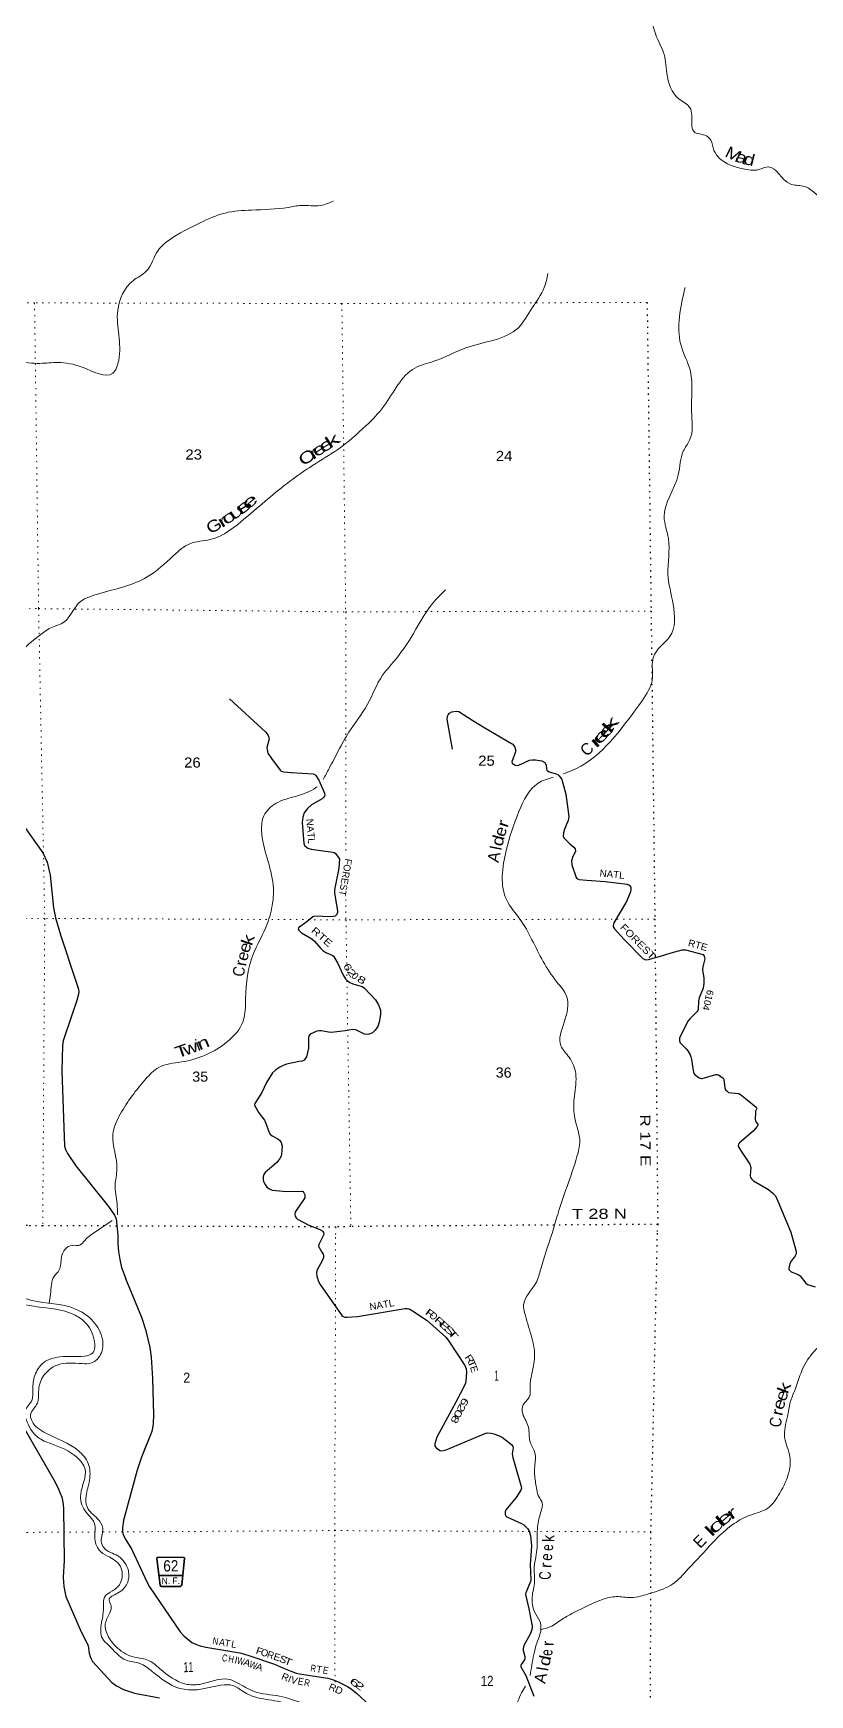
# Model space of a CAD drawing. Header units: feet. Extents: x -3 to 248627, y 0 to 184934.
# Drawn here: x 76229 to 89617, y 129861 to 158527 of the extents above; entities that cross this region are included whole.
import ezdxf
from ezdxf.enums import TextEntityAlignment as Align

# ---------------------------------------------------------------- set-up
doc = ezdxf.new("R2010")
doc.units = ezdxf.units.FT
doc.header["$LTSCALE"] = 70
doc.linetypes.add('DOTTED', pattern=[1.5, 0.3, -1.2])
for name, color, linetype, lineweight in [('29', 7, 'Continuous', 25), ('30', 7, 'Continuous', 35), ('39', 7, 'Continuous', 13), ('6', 7, 'DOTTED', 25), ('7', 7, 'DOTTED', 13)]:
    doc.layers.add(name, color=color, linetype=linetype, lineweight=lineweight)
doc.layers.add('41', color=7, linetype='Continuous')

msp = doc.modelspace()

# ---------------------------------------------------------------- linework, layer by layer
at = {"layer": '29'}
for p, q in [((78100.27, 136367.64), (77824.06, 137034.53)), ((78140.54, 134067.48), (78241.94, 134309.33)), ((77785.02, 132859.28), (78025.67, 133742.31))]:
    msp.add_line(p, q, dxfattribs=at)
for points in [[(79615, 147041.58), (80237.24, 146466.55), (80278.18, 146412.21), (80292.05, 146378.9), (80295.13, 146351.95), (80258.76, 146201.25), (80262.62, 146166.99), (80275.4, 146104.1), (80334.45, 146014.2), (80488.37, 145811.13), (80505.65, 145793.2), (80547.26, 145782.1), (80674.75, 145772.92), (81055.65, 145748.76), (81085.41, 145737.69), (81102.06, 145723.81), (81155.65, 145640.19), (81249.37, 145415.02), (81254.63, 145381), (81251.85, 145361.57), (81240.76, 145344.91), (81209.05, 145320.53), (81028.36, 145213.99), (80957.81, 145153.38), (80901.73, 145077.29), (80874.59, 145003.49), (80867.26, 144910.43), (80894.5, 144546.54), (80913.42, 144508.01), (80932.84, 144488.58), (80963.36, 144466.37), (81020.6, 144450.03), (81393.41, 144399.74), (81418.29, 144394.2), (81432.16, 144380.32), (81493.45, 144307.26), (81507.06, 144274.84), (81495.03, 144120.29), (81424, 143750.37), (81421.07, 143697.47), (81449.54, 143519.17), (81476.55, 143387.96), (81473.23, 143356.33), (81459.91, 143318.57), (81432.17, 143296.36), (81398.88, 143288.04), (81352.76, 143281.95), (81080.1, 143294.04), (81052.13, 143282.48), (80945.54, 143195.54), (80804.96, 143093.02), (80794.15, 143071.52), (80808.02, 143052.09), (80854.89, 143006.56), (81032.71, 142902.2), (81077.11, 142863.81), (81183.1, 142743.17), (81221.35, 142700.95), (81271.15, 142668.78), (81385.32, 142618.51), (81404.43, 142603.79), (81418.3, 142587.14), (81479.24, 142479.78), (81567.02, 142286.78), (81612.48, 142213.79), (81645.77, 142180.48), (81690.16, 142149.95), (81741.09, 142125.93), (81898.21, 142080.55), (81939.42, 142053.54), (82129.43, 141852.48), (82181.15, 141765.5), (82215.23, 141669.53), (82217.22, 141632.26), (82214.44, 141596.17), (82195.02, 141464.32), (82170.06, 141392.15), (82125.67, 141329.69), (82075.74, 141282.51), (82017.79, 141257.4), (81981.43, 141250.58), (81942.59, 141257.52), (81789.4, 141333.82), (81737.31, 141338.02), (81608.9, 141313.73), (81374.26, 141289.62), (81318.44, 141292.22), (81196.39, 141317.2), (81161.79, 141317.79), (81118.72, 141311.65), (81004.98, 141256.13), (80980.02, 141231.15), (80973.05, 141199.19), (80974.64, 141018.25), (80941.18, 140867.52), (80914.05, 140825.25), (80899.57, 140812), (80863.51, 140795.35), (80812.35, 140784.5)], [(83456.62, 146176.79), (83367.58, 146693.47), (83371.2, 146746.69), (83382.3, 146768.9), (83407.26, 146793.88), (83448.06, 146818.11), (83518.22, 146832.74), (83568.38, 146824.14), (83808.62, 146667.3), (84014.84, 146540.63), (84475.39, 146275.22), (84500.22, 146259.54), (84530.74, 146210.96), (84544.61, 146170.71), (84545.23, 146128.45), (84482.68, 145959.58), (84489.13, 145934.77), (84527.97, 145904.23), (84558.48, 145893.13), (84602.85, 145901.27), (84783.17, 145984.73), (84833.64, 145993.73), (84888.59, 145993.06), (84996.77, 145976.4), (85048.06, 145945.46), (85074.44, 145904.23), (85077.22, 145834.84), (85085.85, 145810.76), (85121.6, 145782.1), (85242.11, 145752.45), (85271.4, 145740.46), (85296.37, 145715.48), (85342.13, 145651.92), (85413.72, 145396.59), (85462.81, 145011.8), (85450.78, 144944.24), (85388.29, 144795.47), (85368.5, 144731.44), (85365.72, 144675.93), (85379.92, 144644.69), (85481.94, 144542.15), (85551.59, 144485.78), (85571.96, 144453.69), (85576.56, 144416.39), (85525.51, 144304.92), (85509.98, 144247.06), (85515.2, 144182.29), (85588.88, 143959.12), (85601.53, 143943.11), (85640.36, 143926.45), (85775.24, 143914.88), (86089.98, 143894.75), (86468.82, 143848.48), (86505.86, 143830.68), (86530.83, 143794.6), (86533.6, 143755.74), (86524.65, 143711.77), (86458.1, 143546.92), (86240.72, 143177.02), (86228.46, 143125.63), (86228.47, 143110.36), (86248.5, 143074.49), (86412.51, 142897.56), (86740.57, 142565.81), (86786.04, 142541.31), (86834.75, 142543.69), (87043.41, 142603.98), (87229.7, 142658.87)], [(75693.41, 145373.24), (76396.91, 144388.08), (76467.07, 144223.81), (76522.35, 144004.08), (76578.66, 143436.32), (76614.89, 143264.24), (76700.44, 142972.72), (76949.32, 142208.74), (77007.06, 142035.84), (77013.25, 141990.62), (77007.38, 141946.54), (76980.55, 141838.82), (76891.75, 141585.51), (76746.02, 141145.82), (76736.16, 141060.81), (76723.14, 140628.57), (76768.28, 139325.81), (76784.2, 139266.7), (76820.12, 139201.16), (76961.99, 138988.05), (77527.8, 138286.36), (77629.9, 138136.87), (77656.33, 138070.76), (77688.97, 137791.12)], [(87229.7, 142658.87), (87418.6, 142714.53), (87476.78, 142714.8), (87777.3, 142630.06), (87798.57, 142603.77), (87809.21, 142555.67), (87773.61, 142417.78), (87768.69, 142368.71), (87788.4, 142221.94), (87790.25, 142131.87), (87777.99, 142053.07), (87709.8, 141884.83), (87697.29, 141833.94), (87690.93, 141685.17), (87686.23, 141669.01), (87673.74, 141648.88), (87552.21, 141522.34), (87517.01, 141481.64), (87507.3, 141465.68), (87383.1, 141220.79), (87374.15, 141189.49), (87371.38, 141164.51), (87371.38, 141143.69), (87376.87, 141128.31), (87385.25, 141110.38), (87484.87, 141007.67), (87514.24, 140970.2), (87553.08, 140902.19), (87568.34, 140868.88), (87578.67, 140818.69), (87604.3, 140629.7), (87621.03, 140581.59), (87640.45, 140553.84), (87662.64, 140537.18), (87709.8, 140506.65), (87743.09, 140495.54), (87762.39, 140492.98), (87995.53, 140562.16), (88023.27, 140562.86), (88045.24, 140557.29), (88123.14, 140500.4), (88131.46, 140489.3), (88137.28, 140474.86), (88152.99, 140332.12), (88166.13, 140300.54), (88191.1, 140272.78), (88218.84, 140254.74), (88265.07, 140243.65), (88393.6, 140235.31), (88425.42, 140219.51), (88539.49, 140127.02), (88694.6, 139996.58), (88701.53, 139986.86), (88703.55, 139974.22), (88683.5, 139927.18), (88679.32, 139899.84), (88673.79, 139793.94), (88679.01, 139763.13), (88690.44, 139739.12), (88722.98, 139704.82), (88722.35, 139689.15), (88708.48, 139665.56), (88640.5, 139584.2), (88407.5, 139382.42), (88388.08, 139360.21), (88385.3, 139336.94), (88393.63, 139304.7), (88445.19, 139222.34), (88582.27, 139014.62), (88600.98, 138958.97), (88590.63, 138818.24), (88596.14, 138787), (88610.01, 138762.02), (88648.56, 138725.75), (88904.86, 138576.96), (88987.27, 138512.19), (89026.11, 138470.55), (89066.82, 138379.93), (89290.18, 137840.96)], [(80812.35, 140784.5), (80597.06, 140738.83), (80536.18, 140717.63), (80466.83, 140681.54), (80405.8, 140637.13), (80356.13, 140592.09), (80251.48, 140425.23), (80172.89, 140252.34), (80050.72, 140063.92), (80045.17, 140041.71), (80048.05, 140019.14), (80117.96, 139902.53), (80217.16, 139775.23), (80241.86, 139725.61), (80289.29, 139571.21), (80311.6, 139534.61), (80347.54, 139504.59), (80447.4, 139450.46), (80472.37, 139429.65), (80503.75, 139387.83), (80519.53, 139326.94), (80511.31, 139188.8), (80502.89, 139152.06), (80480.69, 139111.81), (80428.78, 139046.07), (80225.87, 138869.17), (80206.07, 138837.01), (80194.97, 138798.15), (80194.97, 138748.18), (80201.46, 138718.39), (80225.48, 138664.91), (80258.77, 138620.49), (80300.38, 138587.18), (80347.48, 138567.6), (80600.06, 138545.46), (80864.73, 138547.45), (80881.53, 138541.38), (80891.24, 138530.28), (80909.27, 138487.25), (80912.05, 138453.94), (80910.66, 138437.29), (80902.52, 138414.76), (80760.86, 138217.3), (80745.61, 138187.59), (80738.67, 138153.46), (80742.83, 138117.37), (80748.38, 138106.27), (80763.63, 138088.23), (80787.44, 138066.97), (80981.69, 137964.42), (81155.97, 137896.05), (81204.7, 137870.33), (81221.34, 137856.45), (81232.02, 137837.74), (81236.89, 137803.66)], [(77688.97, 137791.12), (77687.49, 137641.08), (77696.75, 137511.39), (77719.89, 137372.44), (77752.3, 137231.18), (77824.06, 137034.53)], [(81236.89, 137803.66), (81155.69, 137629.1), (81148.62, 137602.84), (81150.66, 137586.89), (81207.45, 137499.12), (81225.33, 137463.46), (81231.38, 137433.16), (81231.38, 137406.9), (81214.43, 137360.92), (81120.36, 137178.65), (81111.63, 137139.85), (81118.34, 137081.69), (81148.62, 136990.79), (81177.23, 136937.94), (81551.34, 136405.01), (81572.27, 136389.65), (81599.79, 136376.73), (81642.18, 136374.71), (81817.06, 136387.29), (82640.7, 136527.08), (82674.71, 136526.21), (82709.03, 136518.13), (82765.38, 136485.85), (83021.32, 136321.29), (83342.35, 136030.95), (83384.26, 135978.8), (83672.92, 135540.47), (83693.23, 135484.36), (83699.16, 135427.35), (83688.06, 135273.84), (83679.98, 135235.46), (83667.12, 135199.69), (83514.65, 134908.16), (83187.79, 134304.91), (83151.11, 134193.16), (83151.11, 134148.72), (83181.09, 134114.54), (83243.97, 134076.01), (83268.19, 134071.97), (83345.78, 134089.6), (84003.97, 134362.51), (84055.46, 134379), (84124.09, 134374.96), (84172.54, 134362.84), (84252.95, 134334.14), (84321.91, 134298.2), (84474.32, 134177), (84499.02, 134147.47), (84503.59, 134124.48), (84486.43, 134019.45), (84496.36, 133953.11), (84541.61, 133793.14), (84644.28, 133453.24), (84648.94, 133427.6), (84636.83, 133391.24), (84553.3, 133264.3), (84378.19, 133054.76), (84364.31, 133017.55), (84364.31, 132979.17), (84372.39, 132954.93), (84395.12, 132928.66), (84644.67, 132818.15), (84686.29, 132791.31), (84722.62, 132761.01), (84758.96, 132724.65), (84781.99, 132690.85), (84803.37, 132605.47), (84821.91, 132430.67), (84798.1, 132103.94), (84809.43, 131850.01), (84802.09, 131817.47), (84720.61, 131621.75), (84714.55, 131597.51), (84719.55, 131568.48), (84771.26, 131344.44), (84829.51, 131046.32), (84824.57, 130983.44), (84796.37, 130905.85), (84687.3, 130712.77), (84673.69, 130658.6), (84675.19, 130623.89), (84706.75, 130520.58), (84706.47, 130494.62), (84698.4, 130466.34), (84639.86, 130385.54), (84633.8, 130367.36), (84633.74, 130343.78), (84721.04, 130196.11), (84861.97, 129836.44)], [(89290.18, 137840.96), (89384.65, 137507.93), (89381.48, 137470.1), (89364.47, 137433.19), (89296.09, 137343.3), (89275.65, 137301.89), (89253.44, 137217.06), (89257.48, 137196.86), (89265.08, 137184.82), (89293.82, 137160.5), (89420.08, 137111.74), (89451.27, 137089.8), (89547.51, 136962.34), (89575.42, 136940.32), (89710.67, 136897.9)], [(78025.67, 133742.31), (78099.5, 133965.86), (78280.04, 134410.5), (78292.77, 134463.77), (78302.03, 134542.51), (78307.81, 134693.03), (78289.3, 135318.31), (78270.78, 135684.21), (78247.63, 135850.95), (78173.56, 136142.75), (78100.27, 136367.64)], [(75926.15, 134717.46), (76608.27, 133530.77), (76667.35, 133408.38), (76719.84, 133271.02), (76743.29, 133151.24), (76752.14, 133069.02), (76762.2, 132178.09), (76746.19, 131889.59), (76754.15, 131727.77), (76790.63, 131559.48), (77055.65, 130944.56), (77143.75, 130782.44), (77177.65, 130705.12), (77196.23, 130576.4), (77217.16, 130505.13), (77252.76, 130435.01), (77581.79, 130075.45), (77661.76, 130015.67), (77787.69, 129954.25), (77975.45, 129889.75), (78405.39, 129808.82)], [(77785.02, 132859.28), (77768.5, 132752.35), (77767.35, 132689.83), (77775.45, 132645.82), (77784.7, 132608.77), (77822.9, 132532.35), (77929.38, 132365.61), (78185.14, 131809.8), (78234.91, 131721.8), (78764.08, 130948.15)], [(78764.08, 130948.15), (78826.29, 130876.52), (78891.87, 130817.88), (78964.54, 130765.36), (79041.25, 130729), (79109.89, 130704.76), (79206.78, 130684.56), (79792.2, 130583.56), (79856.79, 130567.4), (79965.8, 130531.04), (80389.72, 130389.64), (80543.14, 130320.96), (80688.49, 130260.36), (80761.16, 130236.12), (80821.72, 130224), (81306.2, 130147.24), (81390.99, 130127.04), (81487.88, 130086.64), (81649.38, 130001.8), (81709.94, 129961.4), (81809.4, 129883.54)], [(81809.4, 129883.54), (82960.29, 128831.63), (83054.03, 128764.47), (83159.35, 128706.57), (84039.9, 128389.5)]]:
    msp.add_lwpolyline(points, dxfattribs=at)
at = {"layer": '30'}
msp.add_line((78402.27, 131921.21), (78807.34, 131921.21), dxfattribs=at)
msp.add_lwpolyline([(78448.12, 131730.66), (78429.14, 131732.77), (78417.9, 131752.46), (78362.37, 132213.12), (78367.99, 132224.37), (78382.05, 132232.81), (78823.45, 132231.4), (78830.48, 132227.18), (78837.51, 132211.71), (78790.41, 131758.09), (78781.27, 131739.1), (78770.74, 131729.95)], close=True, dxfattribs=at)
at = {"layer": '39'}
msp.add_line((77216.32, 137789.47), (77589.9, 138045.11), dxfattribs=at)
for points in [[(70042.11, 151031.22), (70293.34, 150896.45), (70879.1, 151191.67), (71065.3, 151388.94), (71315.05, 151880.55), (71440.26, 152505.55), (71357.35, 153001.92), (71501.88, 153386.86), (71765.41, 153785.66), (72165.91, 154145.83), (72564.28, 154475.76), (72722.24, 154671.06), (72967.16, 154938.79), (73357.43, 155258.65), (73570.73, 155703.95), (73573.97, 156048.85), (73777.58, 156607.13), (73903.16, 156766.2), (74324.59, 157342.15), (74378.63, 157797.88), (74555.69, 158259.39), (74804.25, 158418.2), (75062.69, 158520.5), (75836.04, 158837.5), (76344.8, 159025.99), (76568.68, 159045.68), (76859.23, 159105.55), (77167.98, 159181.53), (77620.94, 159551.67), (78184.81, 159927.62), (78696.41, 160348.07), (78944.9, 160486.7), (79161.77, 160804.92), (79447.04, 161078.61), (79829.65, 161511.44), (80318.28, 161708.04), (80559.15, 161973.76), (80828.58, 162328.17), (81162.55, 162692.52), (81400.37, 162663.77), (81953.76, 162362.02), (82521.66, 162173.2), (83251.39, 162131.26), (83667.66, 162392.57), (83985.58, 162777.13), (84069.99, 163265.06), (83994.71, 163640.4), (84095.26, 164134.35), (84292.75, 164670.45), (84383.79, 164756.98), (84564.09, 164998.63), (84653.52, 165200.14), (84866.15, 165459.87), (85195.64, 165695.15), (85445.86, 165753.09), (85833.43, 165881.34)], [(86077.55, 159700.62), (86235.16, 159799.11), (86438.77, 159790.6), (86591.54, 159659.16), (86681.9, 159556.09), (86717.9, 159473.32), (86862.88, 159420.56), (86966.97, 159208.54), (86823.17, 159027.32), (86866.68, 158791.23), (87018.4, 158365.31), (87092.42, 158203.79), (87151.62, 157840.59), (87367.76, 157388.3), (87550.72, 157242.68), (87583.98, 156960.22), (87617.81, 156833.07), (87835.29, 156755.95), (87909.62, 156681.16), (87965.45, 156505.56), (88063.75, 156368.18), (88466.36, 156187.79), (88732.45, 156173.09), (88904, 156221.12), (89277.97, 155927.84), (89497.61, 155891.05), (89851.57, 155638.15), (90125.17, 155468.12), (90404.87, 155312.2), (90660.06, 155067.58), (90899.4, 154901.66), (91321.45, 154521.54), (91358.84, 154263.28), (91378.18, 154033.29), (91681.75, 153784.54), (91731.57, 153621.05), (91787.52, 153479.73), (91805.18, 153344.55), (91816.66, 153171.06), (91898.6, 152965.15), (92161.54, 152633.78), (92275.77, 152437.88), (92453.14, 152421.36), (92523.45, 152348.59), (92608.94, 152348.46)], [(73550.17, 146994.2), (73572.04, 147020.63), (73716.51, 147391.44), (73687.04, 147609.35), (73596.8, 147746.7), (73502.71, 147934.49), (73323.89, 148110.36), (73297.09, 148509.8), (73239.42, 148735.83), (73149.12, 148857.05), (73112.02, 149193.97), (73070.34, 149946.42), (72975.36, 150450.88), (73010.54, 150704.95), (73331.3, 151319.45), (73770.86, 151893.34), (73896.44, 152054.43), (74255.66, 152146.43), (74677.84, 152367.38), (75057.85, 152636.83), (75395.07, 152779.3), (75625.42, 152919.99), (75953.91, 152874.9), (76344.9, 152831.69), (76653.44, 152845.14), (77074.54, 152763.54), (77600.41, 152661.54), (77702.01, 152883.19), (77684.92, 153744.5), (77954.92, 154262.28), (78177.27, 154419.13), (78380.18, 154779.73), (78572.36, 154958.83), (79105.7, 155256.19), (79535.76, 155424.68), (79989.6, 155476.13), (80624.88, 155523.15), (80848.79, 155554.94), (81181.48, 155556.23), (81405.55, 155632.38)], [(75179.97, 146335.35), (75627.3, 146659.12), (75789.76, 146983.51), (75898.05, 147384.66), (76002.42, 147818.1), (76334.2, 148132.03), (76530.26, 148268.76), (76764.51, 148371.12), (77005.57, 148687.27), (77334.8, 148849.93), (77811.1, 148984.03), (78192.75, 149146.57), (78641.65, 149508.66), (78930.72, 149719.82), (79279.78, 149791.67), (79890.02, 150165.5), (80654.41, 150797.18), (81046.52, 151068.63), (81478.98, 151346.03), (81966.36, 151756.44), (82274.03, 152092.62), (82810.67, 152751.01), (83135.7, 152867.29), (83398.19, 152973.62), (83684.94, 153098.05), (84593.49, 153447.03), (84830.6, 153787.39), (85039.52, 154137.9), (85102.89, 154381.82)], [(87469.1, 154142.68), (87370.5, 153632.59), (87393.01, 153158.53), (87558.7, 152694.26), (87578.43, 152008.42), (87546.4, 151506.25), (87436.85, 151316.89), (87350.71, 150909.64), (87106.17, 150182.02), (87181.46, 149808.71), (87171.2, 149193.54), (87262.1, 148674.96), (87205.68, 148120.4), (87031.64, 147937.23), (86909.9, 147723.69), (86902.59, 147368.71), (86837.44, 147193.37), (86598.24, 146832.84), (85513.88, 145804.51), (85365.84, 145749.73)], [(81227.02, 145650.58), (81330.33, 145841.88), (81494.76, 146156.18), (81669.26, 146466.42), (81987.49, 146937.71), (82253.45, 147451.47), (82397.23, 147628.66), (82743.7, 148101.9), (83090.46, 148659.86), (83335.37, 148923.56)], [(85191.87, 145690.9), (84932.43, 145587.94), (84604.07, 145102.55), (84381.89, 144425.31), (84392.94, 143568.05), (84619.63, 143244.83), (84828.03, 142885.34), (85256.92, 142158.28), (85425.4, 141911.83), (85383.48, 141464.14), (85325.58, 141058.84), (85468.03, 140860.86), (85581.95, 140578.23), (85560.42, 140195.04), (85559.15, 139840.05), (85652.32, 139392.06), (85621.44, 139212.61), (85456.28, 138696.61), (85270.85, 138148.39), (85176.19, 137818.05)], [(77683.52, 138138.89), (77674.36, 138336.42), (77641.23, 138657.2), (77672.43, 138927.41), (77601.98, 139526.62), (77730.26, 139879.33), (78169.95, 140485.49), (78392.44, 140684.69), (78785.94, 140778.63), (79571.49, 141125.87), (79849, 141484.29), (79890.71, 141875.5), (80026.54, 142647.73), (80227.67, 143074.9), (80339.8, 143423.6), (80365.44, 143826.95), (80167.17, 144769.34), (80204.38, 145025.42), (80414.83, 145240.78), (80770.14, 145367.08), (81101.32, 145511.59), (81118.67, 145524.84)], [(75419.63, 137783.39), (75405.99, 137739.68), (75372.84, 137525.97), (75394.97, 137324.58), (75602.84, 136875.12), (75803.97, 136701.81), (76296.89, 136555.75), (76926.67, 136421.19), (77119.3, 136292.15), (77281.51, 135979.31), (77251.49, 135755.2), (77113, 135705.37), (76690.15, 135690.87), (76411.13, 135593.19), (76256.22, 135369.79), (76222.24, 135139.58), (76202.11, 134933.72), (76085.11, 134747), (76108.62, 134610.15), (76309.04, 134303.76), (76541.81, 134189.25), (76979.13, 133961.96), (77122.21, 133751.75), (77047.88, 133323.54), (77119.18, 133037.98), (77284.51, 132817.92), (77291.16, 132551.85), (77394.09, 132327.11), (77548.09, 132233.96), (77741.2, 132056.53), (77725.8, 131780.15), (77594.11, 131653.77), (77456.19, 131545.47), (77441.57, 131394.1), (77408.18, 131103.42), (77420.96, 130829.34), (77516.63, 130727.52), (77835.54, 130456.64), (78063.69, 130402.57), (78280.59, 130263.7), (78754.8, 129972.28), (79061.2, 129949.27), (79523.66, 130032.73), (79660.71, 130024.08), (79847.08, 129917.15), (80101.94, 129808.92), (80485.33, 129740.35), (80942.08, 129585.84), (81274.96, 129532.86), (81432.03, 129536.52), (81634.75, 129405.57), (81769.57, 129215.43), (81871.16, 128922.13), (82125.09, 128501.38), (82388.96, 128092.83), (82647.18, 127643.89), (82761.9, 127245.88), (82869.75, 126726.82), (82940.96, 126245.69), (82949.28, 125932.29)], [(75494.39, 137783.57), (75483.91, 137737.82), (75475.46, 137537.12), (75561.12, 137225.51), (75773.96, 136884.97), (76207.18, 136665.7), (76945.81, 136522.2), (77233.7, 136333.67), (77413.92, 136033.12), (77404.52, 135760.83), (77233.02, 135585.65), (77069.99, 135573.86), (76639.18, 135549.2), (76479.05, 135446.71), (76342.22, 135227.53), (76321.44, 135088.2), (76301.2, 134894.43), (76184.42, 134685.54), (76209.64, 134578.94), (76445.3, 134375.75), (77008.27, 134071.14), (77177.63, 133851.12), (77198.6, 133563.02), (77140.84, 133292.25), (77156.81, 133102.89), (77338.11, 132897.11), (77426.31, 132736.74), (77402.35, 132510.67), (77449.83, 132394.23), (77688.88, 132255.59), (77868.66, 131999.39), (77848.66, 131781.43), (77681.11, 131614.35), (77537.25, 131495.91), (77570.41, 131401.49), (77551.5, 131276.29), (77470.8, 131085.92), (77529.46, 130856.69), (77682.4, 130666.75), (77976.03, 130508.52), (78214.25, 130454.55), (78404.94, 130317.43), (78862.84, 130045.99), (79096.55, 130040.36), (79605.32, 130126.33), (79744.86, 130069.32), (80036.4, 129919.13), (80472.29, 129836.99), (80892.47, 129714.36), (81221.52, 129641.18), (81588.79, 129572.43), (81814.16, 129391.31), (81912.97, 129176.61), (81975.68, 128945.4), (82139.79, 128644.68), (82431.79, 128242.47), (82609.94, 127947.95), (82766.99, 127546.35), (82899.27, 127001.34), (83030.83, 126528.9), (83052.03, 126012.97), (83048.87, 125951.11)], [(77216.32, 137789.47), (77117.48, 137701.46), (77033.68, 137619.94), (76898.78, 137614.5), (76784.55, 137554.83), (76715.53, 137404.91), (76677.36, 137190.8), (76585.87, 137072.9), (76542.89, 136937.36), (76526.38, 136773.88), (76501.6, 136609.38)], [(85176.19, 137818.05), (84979.99, 137208.99), (84895.8, 136964.15), (84684.03, 136582.89), (84701.4, 136456.05), (84812, 136066.06), (84873.97, 135705.8), (84816.95, 135360.44), (84794.45, 135190.84), (84780.29, 134993.1), (84674.82, 134862.96), (84668.23, 134713.69), (84767.26, 134476.81), (84793.89, 134227.08), (84878.36, 134036.42), (84876.62, 133804.54), (84876.31, 133631.14), (84910.83, 133399.64), (84950.37, 133271.02), (84997.47, 133192.88), (84967.45, 132968.76), (84919.88, 132685.99), (84913.02, 132361.31), (84865.91, 132032.18), (84872.06, 131816.51), (84830.44, 131543.88), (84871.17, 131294.3), (84961.4, 131131.93), (84982.88, 130997.07), (84912.76, 130754.39), (84860.35, 130554.23), (84794.58, 130191.02)], [(84980.48, 130983.56), (85169.71, 131047.41), (85375.84, 131182.63), (85562.16, 131285.39), (86041.41, 131504.11), (86286.64, 131555.07), (86528.53, 131537.43), (86868.21, 131611.55), (87213.34, 131746.21), (87488.85, 131995.06), (87761.91, 132288.25), (88312.66, 132814.19), (88593.22, 132960.27), (88892.16, 133080.34), (89101.09, 133340.59), (89260.55, 133715.26), (89276.21, 133965.43), (89184.3, 134297.15), (89231.06, 134662.57), (89281.01, 134907.06), (89357.53, 135113.51), (89510.67, 135516.34), (89729.21, 135823.07), (90042.54, 136118.69), (90279.56, 136389.33), (90519.99, 136479.15)], [(87611.07, 124720.65), (87767.77, 124753.72), (87944.45, 124812.02), (88115.71, 124807.76), (88425.7, 125032.78), (88793.04, 125161.63), (89194.52, 125300.91), (89416.05, 125508.87), (89479.17, 125644.62), (89623.68, 125696.54), (90001.53, 125984.77), (90398.45, 126178.44), (90676.33, 126391.03), (90973.82, 126658.26), (91225.68, 126854.45), (91316, 127091.29), (91346.84, 127436.39), (91445.71, 127622.91), (91682.75, 128300.82), (91863.97, 128716.04), (91908.02, 128946.35), (92008.43, 129181.28), (92240.24, 129776.47), (92315.73, 130087.75), (92267.51, 130278.79), (92156.07, 130549.81), (92062.93, 130802.88), (92025.89, 131086.78), (92088.01, 131323.33), (92239.81, 131657.59), (92364.75, 131856.48), (92390.87, 131882.05)], [(84714.12, 130008.54), (84647.32, 129892.71), (84529.32, 129603.15), (84482.97, 129401.05), (84500.86, 129221.79), (84451.98, 129072.08), (84457.72, 128898.75), (84447.2, 128739.36), (84416.75, 128559.6), (84447.79, 128271.6), (84443.11, 128162.7)]]:
    msp.add_spline(points, degree=3, dxfattribs=at)
at = {"layer": '6'}
for points in [[(86812.9, 153883.92), (86880.62, 148558.8), (86946.36, 143243.78), (86996.14, 137977.21), (86984.8, 137825.2)], [(86996.14, 137977.21), (81705.41, 137940.35), (81447.3, 137930.83), (76392.69, 137953.96), (76130.58, 137954.54), (75545.69, 137956.98)], [(86984.8, 137825.2), (86873.86, 132672.13), (86858.98, 127443.93), (86861.87, 127355.25), (86928, 122374.16)]]:
    msp.add_lwpolyline(points, dxfattribs=at)
at = {"layer": '7'}
msp.add_line((81447.3, 137930.83), (81443.13, 137804.42), dxfattribs=at)
for points in [[(86812.9, 153883.92), (81550.46, 153863.13), (76251.84, 153874.7), (70969.23, 153849.92), (65716.93, 153847.27), (62417.26, 153838.02)], [(76251.84, 153874.7), (76321.76, 148600.01), (76427.71, 143254.65), (76392.69, 137953.96)], [(81550.46, 153863.13), (81616.18, 148544.08), (81620.31, 144372.1)], [(66621.63, 148536.31), (70908.08, 148573.5), (76321.76, 148600.01), (81616.18, 148544.08), (86880.62, 148558.8)], [(81621.09, 143583.72), (81621.44, 143231.2), (81705.41, 137940.35)], [(86946.36, 143243.78), (81621.44, 143231.2), (76427.71, 143254.65), (75905.43, 143254.62)], [(81431.98, 130078.56), (81427.07, 132693.86), (81443.13, 137804.42)], [(61793.22, 132613.99), (65476.63, 132638.1), (70862.15, 132679.48), (76121.79, 132662.62), (77288.82, 132669.49)], [(77429.68, 132670.32), (81427.07, 132693.86), (84658.6, 132680.97), (86873.86, 132672.13)]]:
    msp.add_lwpolyline(points, dxfattribs=at)

# ---------------------------------------------------------------- texts
at = {"layer": '30'}
for s, height, rotation, width, p in [('NATL', 120, 274.281, 1.05, (80954.31, 144755.61)), ('NATL', 120, 354.34, 1.05, (86204.49, 143958.58)), ('RTE', 120, 318.301, 1.3, (81165.98, 142891.31)), ('FOREST', 120, 314.68, 1.2, (86611.33, 142813.19)), ('RTE', 120, 344.253, 1.05, (87672.15, 142735.73)), ('6', 120, 294.457, 1.45, (81597.85, 142388.07)), ('2', 120, 303.916, 1.65, (81670.94, 142280.32)), ('8', 120, 329.75, 1.55, (81860.29, 142142.9)), ('F', 120, 323.26, 1.65, (83037.42, 136391.62)), ('R', 120, 317.874, 1.6, (83199.1, 136254.88)), ('E', 120, 317.874, 1.7, (83283.59, 136178.48)), ('S', 120, 317.874, 1.7, (83364.22, 136105.56)), ('T', 120, 310.787, 1.9, (83420.71, 136039.81)), ('R', 120, 303.367, 1.3, (83702.34, 135623.06)), ('T', 120, 293.899, 1.35, (83739.03, 135548.98)), ('0', 120, 241.55, 1.6, (83502.12, 134738.1)), ('2', 120, 241.55, 1.5, (83556.4, 134838.27)), ('6', 120, 242.39, 1.55, (83609.42, 134938.31)), ('8', 120, 241.55, 1.5, (83448.31, 134638.78)), ('62', 194, 0.63, 0.9, (78602.1, 131988.83)), ('N. F.', 114.1, 0.63, 0.95, (78601.85, 131769.95)), ('N', 120, 349.924, 0.85, (79361.12, 130728.17)), ('A', 120, 349.924, 0.95, (79475.59, 130707.81)), ('C', 120, 350.211, 0.8, (79520.67, 130437.59)), ('H', 120, 349.211, 0.8, (79631.28, 130418.66)), ('W', 120, 345.953, 0.8, (79792, 130385.23)), ('A', 120, 341.554, 1.1, (79897.36, 130356.94)), ('W', 120, 341.554, 0.85, (80004.29, 130317.92)), ('F', 120, 341.554, 1.15, (80110.28, 130557.99)), ('E', 120, 341.554, 1.05, (80414.06, 130455.31)), ('S', 120, 335.884, 1.2, (80514.02, 130416.06)), ('T', 120, 337.368, 1.35, (80603.7, 130379.3)), ('A', 120, 341.554, 1.1, (80110.08, 130282.62)), ('R', 120, 337.368, 1.05, (80552.22, 130111.32)), ('V', 120, 343.553, 1.05, (80712.45, 130055.02)), ('E', 120, 348.997, 0.9, (80829.71, 130031.83)), ('R', 120, 350.997, 0.8, (81047.71, 130259.07)), ('E', 120, 350.997, 0.85, (81260.77, 130224.78)), ('R', 120, 347.997, 0.85, (80938.4, 130009.44)), ('R', 120, 337.365, 1.05, (81368.66, 129930.5)), ('D', 120, 335.286, 1.1, (81475.78, 129884.31)), ('6', 120, 320.292, 1.95, (81734.74, 130023.08)), ('2', 120, 321.945, 1.8, (81816.4, 129969.6))]:
    msp.add_text(s, height=height, rotation=rotation, dxfattribs=dict(at, width=width)).set_placement(p, align=Align.CENTER)
for s, rotation, p in [('FOREST', 260.131, (81552.34, 143973.96)), ('0', 314.983, (81736.07, 142219.67)), ('6104', 255.937, (87805.94, 141858.34)), ('O', 315.874, (83088.08, 136352.85)), ('E', 286.864, (83772.72, 135462.67)), ('T', 349.924, (79567.71, 130691.18)), ('L', 349.924, (79678.94, 130673.43)), ('I', 347.211, (79714.15, 130403.11)), ('O', 338.554, (80196.32, 130529.38)), ('R', 341.554, (80303.99, 130491.36)), ('I', 337.368, (80629.42, 130079.64)), ('T', 350.997, (81150.45, 130240.88))]:
    msp.add_text(s, height=120, rotation=rotation, dxfattribs=at).set_placement(p, align=Align.CENTER)
at = {"layer": '30', "width": 1.05}
msp.add_text('NATL', height=120, rotation=9.633, dxfattribs=at).set_placement((82036.1, 136495.47))
at = {"layer": '41'}
for s, rotation, width, p in [('M', 333.425, 1.2, (88256.47, 156349.31)), ('a', 340.625, 1.3, (88408.84, 156291.45)), ('d', 345.918, 1.25, (88552.27, 156252.08)), ('r', 32.577, 1.75, (81114.07, 151202.87)), ('e', 32.577, 1.55, (81207, 151266.11)), ('e', 32.779, 1.55, (81322.85, 151340.01)), ('k', 32.779, 1.8, (81438.93, 151417.75)), ('C', 34.251, 1.45, (80997.73, 151128.11)), ('e', 39.32, 1.8, (80021.54, 150374.65)), ('o', 32.03, 1.55, (79645.91, 150097.27)), ('u', 35.74, 1.8, (79780.64, 150190)), ('s', 39.32, 2.1, (79912.51, 150285.35)), ('G', 29.484, 1.25, (79392.7, 149943.04)), ('r', 32.03, 1.75, (79544.13, 150026.7)), ('e', 46.091, 2, (86089.48, 146340.56)), ('e', 46.091, 2, (86183.43, 146440.28)), ('k', 50.69, 2.05, (86255.35, 146540.69)), ('r', 42.096, 2.15, (85998.12, 146242.11)), ('e', 72.967, 1.1, (84378.96, 144726.97)), ('r', 72.967, 1.25, (84422.57, 144863.78)), ('d', 76.187, 1.25, (84336.53, 144575.87)), ('k', 71.048, 1.35, (80022.81, 142854.67)), ('e', 72.044, 1.15, (79969.79, 142724.97)), ('r', 79.95, 1.05, (79904.31, 142467.77)), ('e', 74.833, 1.05, (79933.45, 142582.32)), ('C', 81.662, 0.9, (79872.64, 142326.78)), ('T', 19.121, 1.4, (78819.08, 140874.8)), ('w', 20.624, 1.3, (78973.08, 140929.69)), ('n', 22.733, 1.4, (79194.89, 141016.26)), ('k', 69.018, 1.4, (89268.63, 135124.54)), ('e', 69.424, 1.2, (89225.68, 134989.79)), ('r', 77.052, 1.15, (89153.48, 134713.28)), ('e', 69.66, 1.2, (89179.68, 134843.34)), ('C', 80.863, 0.9, (89126.86, 134549.92)), ('e', 40.28, 1.85, (88203.63, 132830.48)), ('r', 35.541, 1.85, (88329.26, 132916.19)), ('l', 44.941, 1.85, (87963.5, 132614.12)), ('d', 42.483, 2.1, (88076.48, 132720.22)), ('k', 88.523, 0.9, (85212.68, 132555.86)), ('e', 89.154, 0.75, (85192.06, 132398.86)), ('e', 84.827, 0.85, (85173.69, 132230.11)), ('C', 89.608, 0.75, (85151.98, 131918.07)), ('d', 77.993, 1.2, (85143.79, 130431.09)), ('e', 88.428, 0.75, (85180.3, 130587.24))]:
    msp.add_text(s, height=200, rotation=rotation, dxfattribs=dict(at, width=width)).set_placement(p, align=Align.CENTER)
for s, rotation, p in [('C', 42.346, (85840.76, 146103.83)), ('l', 78.718, (84305.45, 144451.03)), ('A', 78.718, (84268.33, 144296.02)), ('i', 20.624, (79099.85, 140975.49)), ('E', 45.887, (87791.34, 132439.71)), ('r', 86.232, (85165.05, 132088.8)), ('r', 89.588, (85203.05, 130747.82)), ('A', 78.233, (85073.23, 130130.89)), ('l', 81.118, (85109.39, 130293.52))]:
    msp.add_text(s, height=200, rotation=rotation, dxfattribs=at).set_placement(p, align=Align.CENTER)
at = {"layer": '6'}
for s, rotation, width, p in [('R 17 E', 270.542, 1.25, (86691.82, 139871.99)), ('T 28 N', 0.399, 1.35, (85517.78, 138068.24))]:
    msp.add_text(s, height=175, rotation=rotation, dxfattribs=dict(at, width=width)).set_placement(p)
at = {"layer": '7'}
for s, width, p in [('23', 1.1, (78851.59, 151171.17)), ('24', 1.1, (84204.23, 151146.38)), ('26', 1.1, (78830.03, 145857.75)), ('25', 1.1, (83901.06, 145888.84)), ('35', 1.05, (78971.27, 140438.33)), ('36', 1.05, (84203.24, 140508.57))]:
    msp.add_text(s, height=175, dxfattribs=dict(at, width=width)).set_placement(p)
for s, width, p in [('2', 0.9, (78817.6, 135243.32)), ('1', 0.45, (84183.26, 135279.22)), ('11', 0.65, (78821, 130250.86)), ('12', 0.85, (83943.72, 130011.36))]:
    msp.add_text(s, height=175, rotation=0.599, dxfattribs=dict(at, width=width)).set_placement(p)

doc.saveas('drawing.dxf')
